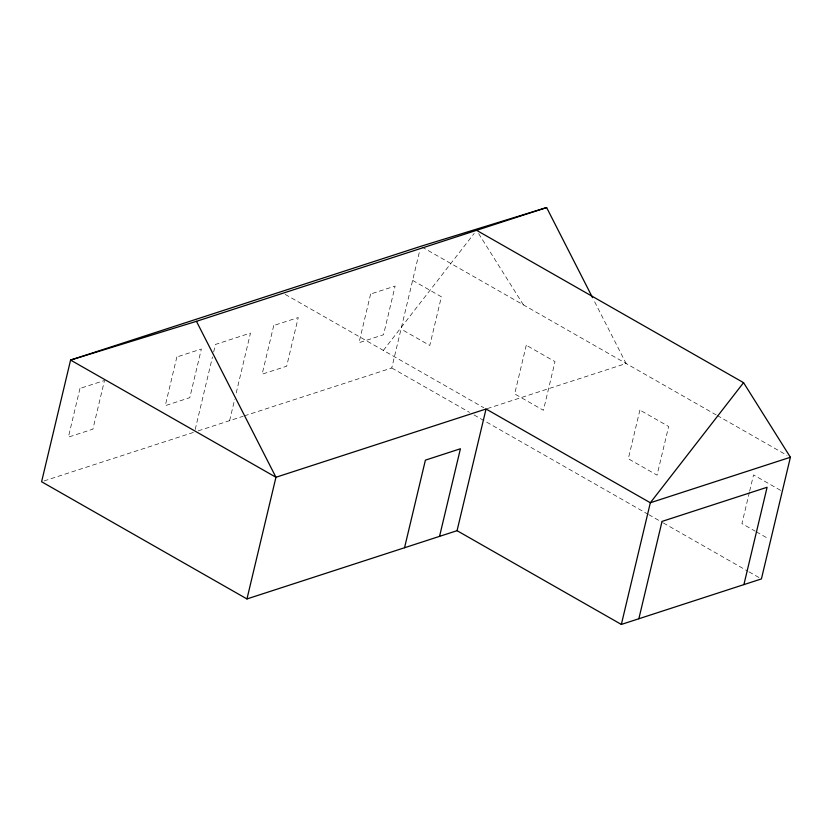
<?xml version="1.0" encoding="UTF-8"?>
<svg xmlns="http://www.w3.org/2000/svg" width="832" height="832" viewBox="0 0 832 832"><rect width="100%" height="100%" fill="white"/><g stroke="black" fill="none" stroke-linecap="round" stroke-linejoin="round"><path stroke-width="0.62" stroke-dasharray="4.16 3.12" d="M195.187 429.541L212.482 356.949M213.678 351.946L215.467 344.438L250.484 333.06L235.872 394.389M229.611 420.67L234.676 399.391M244.348 415.875L391.758 367.983L419.848 250.099M749.372 492.388L741.936 523.588L755.206 531.159M749.663 491.14L753.532 474.916L781.175 490.693M383.365 350.407L474.198 233.397M44.065 480.938L193.357 432.442M198.214 430.862L243.121 416.281M487.271 408.606L626.111 363.501L593.726 299.978M421.876 246.958L716.134 414.877M717.257 415.511L787.02 455.333M412.63 280.384L441.386 296.785L429.79 345.457L401.034 329.056M756.309 531.794L768.477 538.73M285.199 294.393L483.787 407.722M391.758 367.983L469.529 412.36M474.032 414.939L647.587 513.978M648.71 514.623L662.241 522.34M663.364 522.974L747.885 571.21M749.018 571.854L761.415 578.926M478.65 233.605L523.432 304.907M79.976 388.45L68.38 437.122L92.893 429.156L104.489 380.484L79.976 388.45M176.852 356.98L165.266 405.652L189.769 397.686L201.365 349.014L176.852 356.98M273.738 325.51L262.142 374.171L286.655 366.215L298.251 317.543L273.738 325.51M370.614 294.029L359.018 342.701L383.531 334.745L395.127 286.073L370.614 294.029M526.271 345.228L514.675 393.9L543.421 410.301L555.017 361.629L526.271 345.228M639.902 410.072L628.306 458.744L657.051 475.145L668.647 426.483L639.902 410.072"/><path stroke-width="1.25" d="M246.958 598.936L275.954 477.256L196.456 321.329L70.585 360.069L41.6 481.749L246.958 598.936L457.059 530.681L621.348 624.437L761.415 578.926L790.4 457.257L743.558 382.668L476.59 230.318M404.539 547.747L425.402 460.138L460.418 448.76L439.546 536.37M457.059 530.681L486.044 409.001L650.333 502.757L790.4 457.257M621.348 624.437L650.333 502.757L743.558 382.668M638.851 618.748L662.043 521.404L767.094 487.282L743.902 584.615M196.456 321.329L546.624 207.563L592.55 297.658M486.044 409.001L275.954 477.256L70.585 360.069L420.753 246.314L546.624 207.563"/></g></svg>
